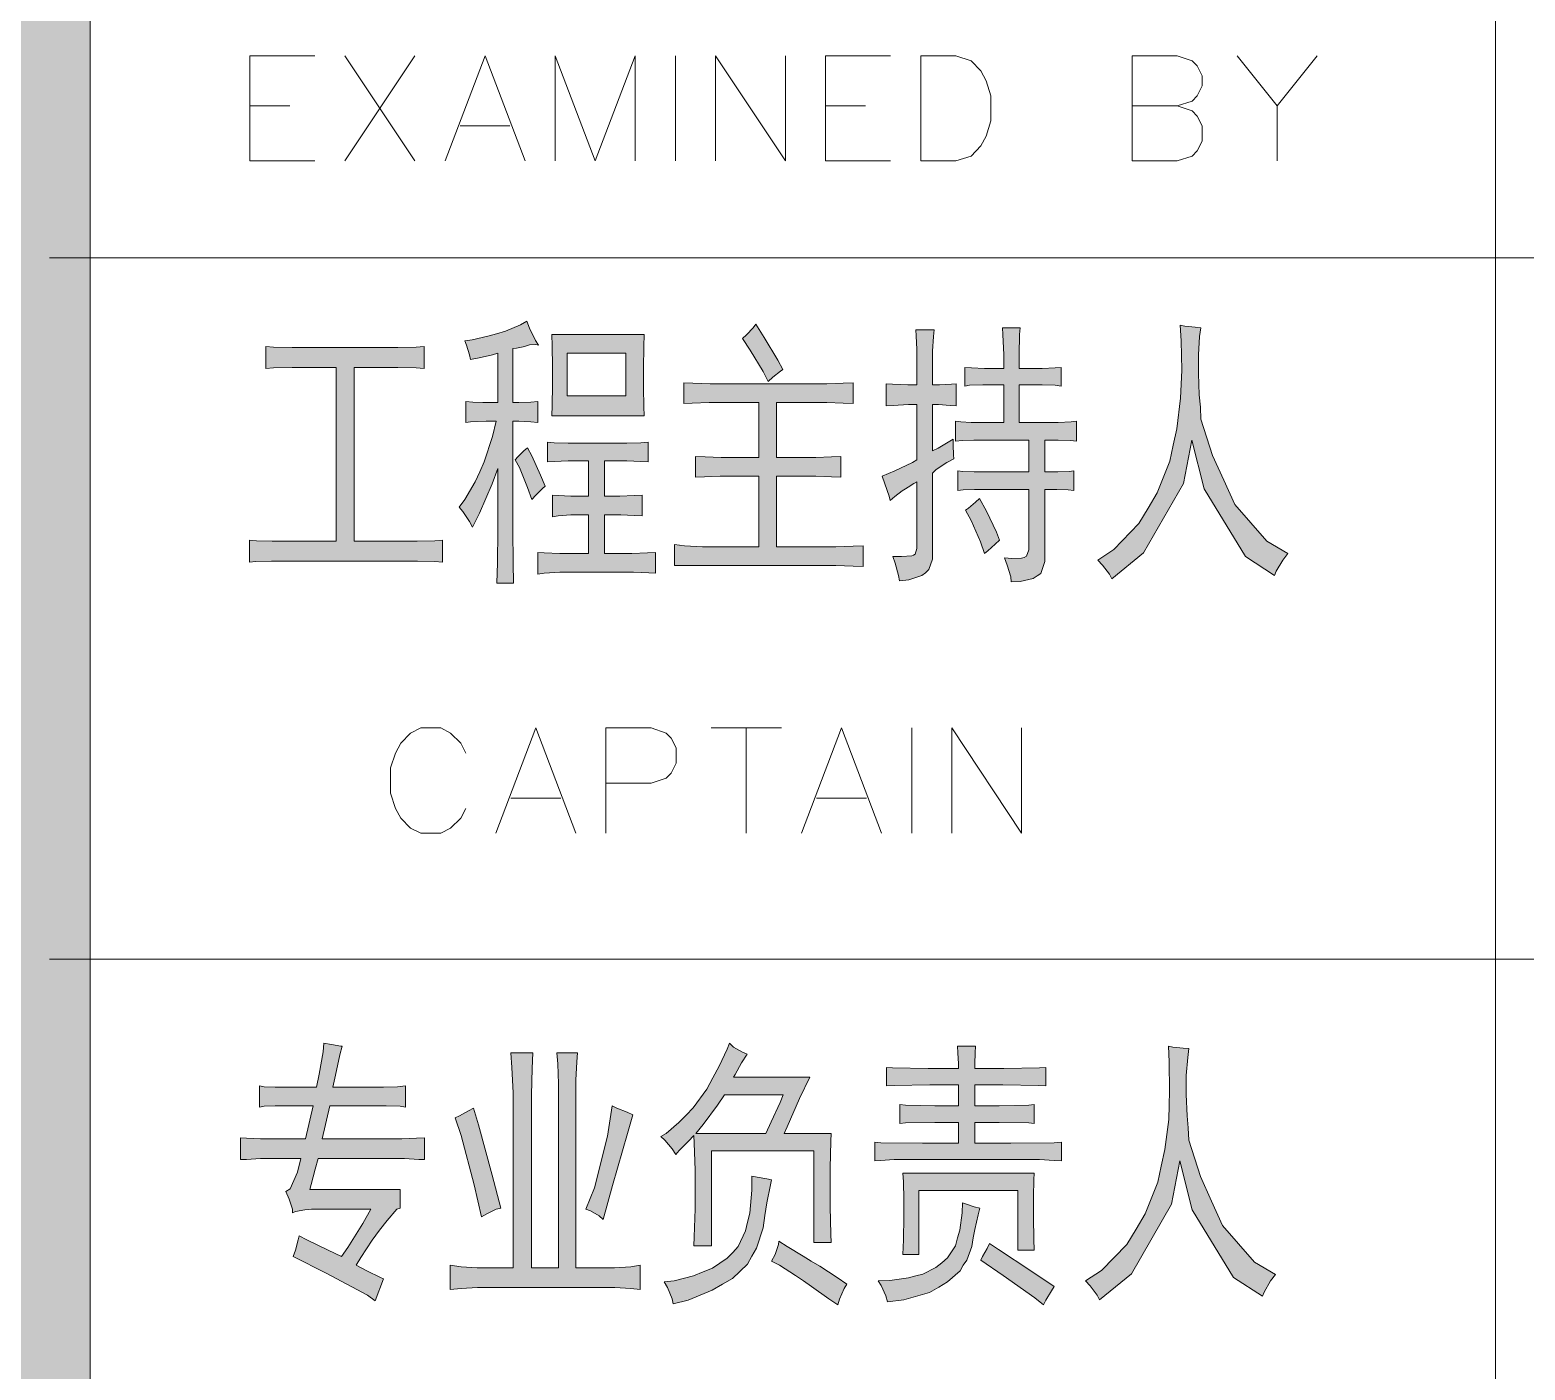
# Model space of a CAD drawing. Header units: millimetres. Extents: x 261 to 114907, y 32 to 1998430.
# Drawn here: x 107676 to 109511, y 1944194 to 1945839 of the extents above; entities that cross this region are included whole.
import ezdxf

# ---------------------------------------------------------------- set-up
doc = ezdxf.new("R2010")
doc.units = ezdxf.units.MM

msp = doc.modelspace()

# ---------------------------------------------------------------- hatches: boundary and pattern name
h = msp.add_hatch(color=0)
h.dxf.hatch_style = 2
h.paths.add_polyline_path([(107750.2, 1928333.3), (107650.3, 1928333.3), (107650.3, 1997229.2), (107750.2, 1997229.2)])
h = msp.add_hatch(color=0)
h.dxf.hatch_style = 2
h.paths.add_polyline_path([(108210, 1945457.5), (108218.7, 1945458.8), (108238, 1945463.1), (108248.8, 1945466.1), (108259.6, 1945469.2), (108278.1, 1945476.9), (108285.9, 1945481.7), (108289.3, 1945473), (108296.6, 1945458), (108300.1, 1945451.9), (108296.6, 1945452.8), (108289.3, 1945452.3), (108285.4, 1945451.1), (108281.6, 1945450.2), (108273.4, 1945448.5), (108268.6, 1945448), (108268.6, 1945381.7), (108276, 1945381.7), (108291, 1945382.1), (108299.2, 1945383), (108299.2, 1945357.1), (108291, 1945358), (108276, 1945358.8), (108268.6, 1945358.8), (108268.6, 1945239.9), (108268.6, 1945224.8), (108269.1, 1945184.8), (108269.5, 1945159.8), (108249.2, 1945159.8), (108250.1, 1945184.8), (108250.5, 1945224), (108250.5, 1945238.2), (108250.5, 1945300.7), (108243.2, 1945281.7), (108227.7, 1945245.9), (108219.1, 1945228.7), (108215.6, 1945235.6), (108207.4, 1945247.7), (108202.7, 1945253.3), (108210, 1945262.7), (108222.5, 1945284.3), (108228.1, 1945296.4), (108233.7, 1945308.9), (108243.6, 1945339.9), (108248.4, 1945358.8), (108235.9, 1945358.8), (108216.9, 1945358), (108210.9, 1945357.1), (108210.9, 1945383), (108219.5, 1945382.1), (108232, 1945381.7), (108236.3, 1945381.7), (108250.5, 1945381.7), (108250.5, 1945442.4), (108243.6, 1945440.3), (108227.3, 1945436.4), (108216.9, 1945434.3), (108215.6, 1945440.3), (108211.8, 1945451.9)])
h = msp.add_hatch(color=0)
h.paths.add_polyline_path([(108429.8, 1945465.3), (108429.4, 1945450.6), (108428.9, 1945423.5), (108428.9, 1945411.4), (108428.9, 1945399.8), (108429.4, 1945376.9), (108429.8, 1945365.3), (108316.5, 1945365.3), (108316.9, 1945378.2), (108317.3, 1945402.8), (108317.3, 1945414), (108317.3, 1945425.6), (108316.9, 1945451.1), (108316.5, 1945465.3)])
h.paths.add_polyline_path([(108407.4, 1945389.9), (108407.4, 1945442.4), (108335.4, 1945442.4), (108335.4, 1945389.9)])
h = msp.add_hatch(color=0)
h.dxf.hatch_style = 2
h.paths.add_polyline_path([(108581.9, 1945407.5), (108575.9, 1945419.6), (108559.9, 1945445.9), (108550.5, 1945460.1), (108555.6, 1945464.8), (108563.8, 1945473.5), (108566.8, 1945477.8), (108577.2, 1945461.4), (108594, 1945433.8), (108600, 1945422.2), (108597, 1945420), (108587.9, 1945412.7)])
h = msp.add_hatch(color=0)
h.dxf.hatch_style = 2
h.paths.add_polyline_path([(108764.6, 1945437.3), (108764.6, 1945446.7), (108763.8, 1945463.6), (108763.3, 1945470.9), (108785.7, 1945470.9), (108784.9, 1945462.7), (108783.6, 1945444.6), (108783.6, 1945434.3), (108783.6, 1945403.2), (108792.2, 1945403.2), (108806.9, 1945404.1), (108812.9, 1945404.5), (108812.9, 1945377.8), (108805.6, 1945378.2), (108790.9, 1945379.1), (108783.6, 1945379.1), (108783.6, 1945322.2), (108790.5, 1945325.7), (108803, 1945333), (108809, 1945336.9), (108809, 1945329.5), (108809.4, 1945317.5), (108809.9, 1945312.7), (108801.3, 1945308), (108788.3, 1945299.4), (108783.6, 1945295.1), (108783.6, 1945199), (108783.6, 1945189.5), (108779.3, 1945176.6), (108775, 1945172.7), (108770.7, 1945169.2), (108754.7, 1945164.1), (108743.1, 1945162.8), (108742.2, 1945169.2), (108737.9, 1945184.3), (108734.9, 1945192.5), (108745.7, 1945192.5), (108758.2, 1945193.4), (108760.3, 1945194.2), (108762.5, 1945195.5), (108764.6, 1945202.4), (108764.6, 1945208.5), (108764.6, 1945284.3), (108760.7, 1945282.1), (108753.9, 1945277.8), (108750.4, 1945275.7), (108746.5, 1945273.1), (108737.5, 1945266.2), (108731.9, 1945261.5), (108730.6, 1945266.6), (108725.4, 1945281.7), (108722, 1945291.2), (108737.5, 1945297.7), (108759, 1945308), (108764.6, 1945311.4), (108764.6, 1945379.1), (108754.3, 1945379.1), (108735.3, 1945378.2), (108726.7, 1945377.8), (108726.7, 1945404.5), (108734.5, 1945404.1), (108753.4, 1945403.2), (108764.6, 1945403.2)])
h = msp.add_hatch(color=0)
h.dxf.hatch_style = 2
h.paths.add_polyline_path([(108871.1, 1945357.1), (108871.1, 1945403.2), (108855.5, 1945403.2), (108845.6, 1945403.2), (108829.3, 1945402.8), (108823.2, 1945401.9), (108823.2, 1945424.8), (108831.4, 1945424.3), (108847.4, 1945423.5), (108855.5, 1945423.5), (108871.1, 1945423.5), (108871.1, 1945440.3), (108870.2, 1945465.3), (108869.8, 1945473.5), (108891.3, 1945473.5), (108890.5, 1945465.3), (108890, 1945440.3), (108890, 1945423.5), (108910.3, 1945423.5), (108918.5, 1945423.5), (108934.4, 1945424.3), (108941.7, 1945424.8), (108941.7, 1945401.9), (108934.4, 1945402.8), (108918.5, 1945403.2), (108910.3, 1945403.2), (108890, 1945403.2), (108890, 1945357.1), (108927.5, 1945357.1), (108937.9, 1945357.1), (108953.8, 1945358), (108960.3, 1945358.8), (108960.3, 1945334.3), (108952.9, 1945335.1), (108937.9, 1945335.6), (108929.7, 1945335.6), (108921.5, 1945335.6), (108921.5, 1945296.4), (108928.8, 1945296.4), (108937.4, 1945296.4), (108951.6, 1945297.2), (108957.2, 1945297.7), (108957.2, 1945273.5), (108950.4, 1945274.4), (108936.1, 1945274.8), (108928.8, 1945274.8), (108921.5, 1945274.8), (108921.5, 1945197.7), (108921.5, 1945186.5), (108916.7, 1945171.8), (108912, 1945168.8), (108907.3, 1945165.8), (108891.3, 1945161.9), (108880.1, 1945161.5), (108879.7, 1945167.5), (108875.4, 1945182.2), (108871.9, 1945191.2), (108881, 1945190.4), (108893, 1945190.8), (108896.1, 1945191.6), (108899.1, 1945192.9), (108902.1, 1945200.7), (108902.1, 1945207.2), (108902.1, 1945274.8), (108842.6, 1945274.8), (108835.3, 1945274.8), (108821.5, 1945274.4), (108815, 1945273.5), (108815, 1945297.7), (108821.1, 1945297.2), (108834.9, 1945296.4), (108842.6, 1945296.4), (108902.1, 1945296.4), (108902.1, 1945335.6), (108839.6, 1945335.6), (108834.4, 1945335.6), (108820.6, 1945335.1), (108812, 1945334.3), (108812, 1945358.8), (108818.5, 1945358), (108831, 1945357.1), (108836.6, 1945357.1)])
h = msp.add_hatch(color=0)
h.dxf.hatch_style = 2
h.paths.add_polyline_path([(108986.5, 1945188.2), (109006.4, 1945201.1), (109037, 1945233), (109048.2, 1945252), (109059.4, 1945270.9), (109074.9, 1945309.7), (109079.2, 1945329.5), (109083.5, 1945349.4), (109088.2, 1945386.9), (109088.7, 1945404.1), (109089.5, 1945421.3), (109088.7, 1945457.5), (109087.8, 1945476.5), (109093.4, 1945475.6), (109105.9, 1945474.3), (109113.2, 1945473.5), (109111.5, 1945462.7), (109110.2, 1945440.3), (109110.2, 1945429.1), (109110.2, 1945417.4), (109111.1, 1945391.2), (109112.4, 1945376.1), (109113.2, 1945361.4), (109127.5, 1945316.6), (109141.2, 1945286.4), (109154.6, 1945256.3), (109193.8, 1945211.5), (109219.7, 1945196.4), (109213.6, 1945188.2), (109205.5, 1945174.8), (109203.3, 1945169.2), (109168, 1945192.5), (109117.1, 1945275.7), (109102, 1945335.6), (109091.7, 1945282.1), (109042.6, 1945197.2), (109003.8, 1945165.4), (109000.8, 1945171), (108992.2, 1945182.2)])
h = msp.add_hatch(color=0)
h.dxf.hatch_style = 2
h.paths.add_polyline_path([(108115.7, 1945449.3), (108127.7, 1945449.3), (108150.1, 1945449.8), (108160, 1945450.6), (108160, 1945423.5), (108150.1, 1945424.3), (108127.7, 1945424.8), (108115.7, 1945424.8), (108073.9, 1945424.8), (108073.9, 1945211.5), (108139.8, 1945211.5), (108151.4, 1945211.5), (108173, 1945211.9), (108182.5, 1945212.8), (108182.5, 1945185.6), (108173, 1945186.5), (108151.9, 1945186.9), (108141.1, 1945186.9), (107983.8, 1945186.9), (107972.6, 1945186.9), (107953.2, 1945186.5), (107945.5, 1945185.6), (107945.5, 1945212.8), (107954.1, 1945211.9), (107973.5, 1945211.5), (107984.7, 1945211.5), (108051.9, 1945211.5), (108051.9, 1945424.8), (108011, 1945424.8), (107998, 1945424.8), (107975.2, 1945424.3), (107965.7, 1945423.5), (107965.7, 1945450.6), (107975.2, 1945449.8), (107998, 1945449.3), (108011, 1945449.3)])
h = msp.add_hatch(color=0)
h.dxf.hatch_style = 2
h.paths.add_polyline_path([(108645.7, 1945404.5), (108653.9, 1945404.5), (108674.1, 1945405.4), (108686.2, 1945405.8), (108686.2, 1945380.4), (108674.1, 1945380.8), (108653.9, 1945381.7), (108645.7, 1945381.7), (108592.3, 1945381.7), (108592.3, 1945314), (108632.8, 1945314), (108640.5, 1945314), (108659.9, 1945314.9), (108671.1, 1945315.3), (108671.1, 1945289.9), (108659.9, 1945290.3), (108640.5, 1945291.2), (108632.8, 1945291.2), (108592.3, 1945291.2), (108592.3, 1945204.6), (108656, 1945204.6), (108665.1, 1945204.6), (108686.2, 1945205.4), (108698.7, 1945205.9), (108698.7, 1945180.4), (108686.2, 1945180.9), (108665.1, 1945181.7), (108656, 1945181.7), (108467.3, 1945181.7), (108467.3, 1945207.2), (108479.4, 1945205.9), (108501.3, 1945204.6), (108510.8, 1945204.6), (108570.7, 1945204.6), (108570.7, 1945291.2), (108531.1, 1945291.2), (108523.3, 1945291.2), (108503.9, 1945290.3), (108492.7, 1945289.9), (108492.7, 1945315.3), (108504.8, 1945314.9), (108524.2, 1945314), (108531.1, 1945314), (108570.7, 1945314), (108570.7, 1945381.7), (108520.3, 1945381.7), (108509.5, 1945381.7), (108488.8, 1945380.8), (108478.5, 1945380.4), (108478.5, 1945405.8), (108489.7, 1945405.4), (108510.8, 1945404.5), (108521.2, 1945404.5)])
h = msp.add_hatch(color=0)
h.dxf.hatch_style = 2
h.paths.add_polyline_path([(108286.7, 1945326.1), (108291.9, 1945316.2), (108302.7, 1945292.5), (108308.3, 1945279.1), (108305.3, 1945276.1), (108297.1, 1945267.9), (108291.9, 1945262.7), (108286.7, 1945277.4), (108276.8, 1945302), (108271.7, 1945311.4), (108274.7, 1945314.9), (108282.4, 1945322.2)])
h = msp.add_hatch(color=0)
h.dxf.hatch_style = 2
h.paths.add_polyline_path([(108400.5, 1945331.7), (108408.7, 1945331.7), (108425.9, 1945332.1), (108435, 1945333), (108435, 1945308.9), (108425.9, 1945309.3), (108408.7, 1945310.1), (108400.5, 1945310.1), (108381.1, 1945310.1), (108381.1, 1945266.6), (108392.3, 1945266.6), (108400.1, 1945266.6), (108417.7, 1945267.5), (108427.6, 1945267.9), (108427.6, 1945242.5), (108417.7, 1945242.9), (108401.4, 1945243.8), (108395.3, 1945243.8), (108381.1, 1945243.8), (108381.1, 1945196.4), (108405.7, 1945196.4), (108414.7, 1945196.4), (108434.1, 1945197.2), (108444, 1945197.7), (108444, 1945172.3), (108435.8, 1945172.7), (108416.9, 1945173.5), (108405.7, 1945173.5), (108337.6, 1945173.5), (108326.4, 1945173.5), (108307, 1945172.3), (108299.2, 1945171), (108299.2, 1945197.7), (108307, 1945197.2), (108326.4, 1945196.4), (108337.6, 1945196.4), (108361.7, 1945196.4), (108361.7, 1945243.8), (108347.9, 1945243.8), (108339.7, 1945243.8), (108324.2, 1945242.5), (108317.3, 1945241.2), (108317.3, 1945267.9), (108324.2, 1945267.5), (108339.7, 1945266.6), (108347.9, 1945266.6), (108361.7, 1945266.6), (108361.7, 1945310.1), (108345.8, 1945310.1), (108336.7, 1945310.1), (108319.5, 1945309.3), (108311.3, 1945308.9), (108311.3, 1945333), (108319.5, 1945332.1), (108336.7, 1945331.7), (108345.8, 1945331.7)])
h = msp.add_hatch(color=0)
h.dxf.hatch_style = 2
h.paths.add_polyline_path([(108841.3, 1945264), (108849.9, 1945248.5), (108862.4, 1945222.7), (108865.9, 1945212.8), (108860.7, 1945208), (108851.7, 1945199.8), (108847.4, 1945196.4), (108842.6, 1945210.6), (108831, 1945236.9), (108824.1, 1945249.4), (108828, 1945252), (108836.6, 1945259.3)])
h = msp.add_hatch(color=0)
h.dxf.hatch_style = 2
h.paths.add_polyline_path([(108099.7, 1944279), (108090.2, 1944285.9), (108039.8, 1944313), (107999.3, 1944333.3), (108001.9, 1944341), (108005.3, 1944353.9), (108006.6, 1944358.7), (108016.1, 1944353.9), (108042, 1944341), (108058.4, 1944333.3), (108066.1, 1944344.5), (108084.6, 1944373.8), (108094.5, 1944391.4), (108021.7, 1944391.4), (108013.5, 1944390.6), (108001.9, 1944388.4), (107998.5, 1944387.1), (107998.5, 1944391.4), (107994.1, 1944403.9), (107990.3, 1944413), (107995.4, 1944416.4), (108004.5, 1944436.7), (108008.4, 1944453.5), (107968.7, 1944453.5), (107959.2, 1944453.5), (107942, 1944452.6), (107934.7, 1944452.2), (107934.7, 1944478.9), (107942, 1944478.5), (107959.2, 1944477.6), (107968.7, 1944477.6), (108014.4, 1944477.6), (108023.9, 1944518.1), (107985.1, 1944518.1), (107976.9, 1944518.1), (107963.6, 1944517.7), (107957.9, 1944516.8), (107957.9, 1944542.7), (107963.6, 1944541.8), (107976.9, 1944541.4), (107985.1, 1944541.4), (108027.8, 1944541.4), (108031.2, 1944557.3), (108035.9, 1944584.5), (108036.8, 1944595.3), (108046.3, 1944593.5), (108057.5, 1944591.4), (108059.2, 1944591.4), (108056.6, 1944581), (108051, 1944556), (108048, 1944541.4), (108102.7, 1944541.4), (108110.1, 1944541.4), (108127.3, 1944541.8), (108137.2, 1944542.7), (108137.2, 1944516.8), (108130.3, 1944517.7), (108113.1, 1944518.1), (108102.7, 1944518.1), (108044.1, 1944518.1), (108034.7, 1944477.6), (108125.1, 1944477.6), (108132.5, 1944477.6), (108150.6, 1944478.5), (108160.5, 1944478.9), (108160.5, 1944452.2), (108153.2, 1944452.6), (108135.9, 1944453.5), (108126, 1944453.5), (108029.9, 1944453.5), (108026, 1944440.6), (108021.3, 1944421.6), (108019.6, 1944415.6), (108130.3, 1944415.6), (108130.3, 1944392.7), (108126.4, 1944391.4), (108114.4, 1944377.6), (108105.3, 1944365.6), (108096.3, 1944353.5), (108082.1, 1944332), (108076.5, 1944322.5), (108089.4, 1944315.6), (108106.2, 1944307.4), (108110.1, 1944306.1)])
h = msp.add_hatch(color=0)
h.dxf.hatch_style = 2
h.paths.add_polyline_path([(108293.2, 1944583.2), (108292.3, 1944564.2), (108291.5, 1944531.9), (108291.5, 1944518.1), (108291.5, 1944319.5), (108324.7, 1944319.5), (108324.7, 1944534.5), (108324.7, 1944545.3), (108323.8, 1944569.8), (108322.9, 1944583.2), (108347.9, 1944583.2), (108347.1, 1944572.4), (108346.2, 1944549.6), (108346.2, 1944537.1), (108346.2, 1944319.5), (108385.4, 1944319.5), (108393.6, 1944319.5), (108413.4, 1944320.8), (108425.1, 1944322.5), (108425.1, 1944292.8), (108413.4, 1944294), (108394, 1944295.3), (108386.7, 1944295.3), (108232.4, 1944295.3), (108225.5, 1944295.3), (108205.3, 1944294), (108191.9, 1944292.8), (108191.9, 1944322.5), (108205.3, 1944320.8), (108225.1, 1944319.5), (108231.6, 1944319.5), (108269.1, 1944319.5), (108269.1, 1944519.8), (108269.1, 1944534.1), (108267.3, 1944565.5), (108266.1, 1944583.2)])
h = msp.add_hatch(color=0)
h.paths.add_polyline_path([(108556.1, 1944581.9), (108549.2, 1944571.1), (108541.4, 1944556.9), (108539.7, 1944553.5), (108633.2, 1944553.5), (108620.7, 1944527.2), (108605.2, 1944492.7), (108601.7, 1944484.5), (108659.5, 1944484.5), (108659.1, 1944475), (108658.2, 1944441.8), (108658.2, 1944418.1), (108658.2, 1944394.4), (108659.1, 1944360.8), (108659.5, 1944350.5), (108637.9, 1944350.5), (108637.9, 1944463), (108512.5, 1944463), (108512.5, 1944346.6), (108491, 1944346.6), (108491.4, 1944357.4), (108492.3, 1944391.9), (108492.3, 1944415.6), (108492.3, 1944439.3), (108491.4, 1944472.4), (108491, 1944481.9), (108484.1, 1944475), (108472.9, 1944463.4), (108468.6, 1944458.7), (108464.3, 1944465.5), (108455.2, 1944476.3), (108450.5, 1944480.6), (108457, 1944484.5), (108472.5, 1944497.9), (108481.5, 1944506.9), (108490.1, 1944516), (108506.9, 1944538.8), (108514.3, 1944552.6), (108522, 1944566.8), (108531.9, 1944587.9), (108534.5, 1944595.3), (108539.7, 1944590.5), (108550.5, 1944584.1)])
h.paths.add_polyline_path([(108528.5, 1944531.9), (108519.9, 1944519), (108502.2, 1944495.3), (108493.1, 1944484.5), (108579.3, 1944484.5), (108585.8, 1944498.7), (108596.6, 1944522.4), (108600.4, 1944531.9)])
h = msp.add_hatch(color=0)
h.dxf.hatch_style = 2
h.paths.add_polyline_path([(108836.6, 1944591.4), (108836.2, 1944583.2), (108835.7, 1944569.8), (108835.7, 1944564.2), (108871.1, 1944564.2), (108915, 1944565.1), (108922.8, 1944565.5), (108922.8, 1944542.7), (108913.7, 1944543.1), (108870.2, 1944544), (108835.7, 1944544), (108835.7, 1944518.1), (108865.5, 1944518.1), (108902.1, 1944519), (108908.6, 1944519.8), (108908.6, 1944496.6), (108902.1, 1944497.4), (108865.5, 1944497.9), (108835.7, 1944497.9), (108835.7, 1944472.4), (108879.7, 1944472.4), (108933.1, 1944472.9), (108942.2, 1944473.7), (108942.2, 1944450.9), (108933.1, 1944451.3), (108915, 1944452.2), (108905.5, 1944452.2), (108746.5, 1944452.2), (108736.6, 1944452.2), (108719.8, 1944451.3), (108712.9, 1944450.9), (108712.9, 1944473.7), (108720.2, 1944472.9), (108771.5, 1944472.4), (108815.5, 1944472.4), (108815.5, 1944497.9), (108786.6, 1944497.9), (108750.4, 1944497.4), (108743.5, 1944496.6), (108743.5, 1944519.8), (108750.4, 1944519), (108786.6, 1944518.1), (108815.5, 1944518.1), (108815.5, 1944544), (108780.6, 1944544), (108736.6, 1944543.1), (108727.1, 1944542.7), (108727.1, 1944565.5), (108734.5, 1944565.1), (108778.4, 1944564.2), (108815.5, 1944564.2), (108815.5, 1944569.8), (108815, 1944583.2), (108814.6, 1944591.4)])
h = msp.add_hatch(color=0)
h.dxf.hatch_style = 2
h.paths.add_polyline_path([(108971.5, 1944303.5), (108991.3, 1944316), (109022.3, 1944347.9), (109033.5, 1944366.9), (109044.7, 1944385.8), (109060.2, 1944424.6), (109064.5, 1944444.4), (109068.9, 1944464.7), (109073.6, 1944501.7), (109074, 1944519), (109074.5, 1944536.2), (109074, 1944572.4), (109073.2, 1944591.4), (109078.8, 1944590.5), (109091.3, 1944589.2), (109098.2, 1944588.8), (109096.9, 1944577.6), (109095.1, 1944555.6), (109095.1, 1944544), (109095.1, 1944532.3), (109096.4, 1944506.1), (109097.3, 1944491.4), (109098.2, 1944476.3), (109112.8, 1944431.5), (109126.2, 1944401.3), (109139.5, 1944371.2), (109178.7, 1944326.4), (109204.6, 1944311.3), (109198.6, 1944303.5), (109190.8, 1944289.7), (109188.6, 1944284.6), (109152.9, 1944307.4), (109102.5, 1944390.6), (109087.4, 1944450.9), (109077, 1944397.5), (109027.9, 1944312.1), (108988.7, 1944280.3), (108985.7, 1944285.9), (108977.1, 1944297.5)])
h = msp.add_hatch(color=0)
h.dxf.hatch_style = 2
h.paths.add_polyline_path([(108220.4, 1944515.5), (108226.4, 1944494.9), (108243.2, 1944433.2), (108254, 1944392.7), (108248.4, 1944391.4), (108236.8, 1944385.8), (108230.3, 1944382), (108221.2, 1944421.2), (108205.3, 1944481.9), (108198, 1944503.5), (108203.1, 1944506.1), (108214.3, 1944512.1)])
h = msp.add_hatch(color=0)
h.dxf.hatch_style = 2
h.paths.add_polyline_path([(108416, 1944507.3), (108409.5, 1944484.5), (108391, 1944420.3), (108379.4, 1944378.9), (108374.6, 1944383.2), (108363.9, 1944389.3), (108358.3, 1944391.4), (108369, 1944417.7), (108385, 1944481.1), (108390.6, 1944518.1), (108396.2, 1944515.5), (108409.1, 1944510.4)])
h = msp.add_hatch(color=0)
h.dxf.hatch_style = 2
h.paths.add_polyline_path([(108908.6, 1944435.8), (108908.1, 1944427.6), (108907.7, 1944406.9), (108907.7, 1944394), (108907.7, 1944381.1), (108908.1, 1944354.8), (108908.6, 1944341), (108888.3, 1944341), (108888.3, 1944414.3), (108766.8, 1944414.3), (108766.8, 1944335.8), (108747.4, 1944335.8), (108748.3, 1944353.9), (108748.7, 1944382.4), (108748.7, 1944392.7), (108748.7, 1944403.5), (108748.3, 1944425), (108747.4, 1944435.8)])
h = msp.add_hatch(color=0)
h.dxf.hatch_style = 2
h.paths.add_polyline_path([(108586.2, 1944427.6), (108584.9, 1944421.2), (108580.6, 1944399.2), (108578, 1944383.7), (108575.9, 1944368.6), (108567.7, 1944343.6), (108562.1, 1944333.7), (108556.5, 1944323.8), (108538.4, 1944306.5), (108525.9, 1944299.2), (108513.4, 1944291.9), (108483.7, 1944279.8), (108465.6, 1944275.1), (108464.3, 1944281.5), (108458.7, 1944295.3), (108454.4, 1944302.2), (108466.9, 1944303.5), (108490.6, 1944309.6), (108502.2, 1944314.3), (108513.8, 1944319), (108531.9, 1944331.1), (108538.8, 1944338.4), (108545.3, 1944345.8), (108554.3, 1944364.7), (108556.9, 1944375.5), (108559.5, 1944386.7), (108562.1, 1944414.7), (108562.1, 1944431.9), (108568.6, 1944430.6), (108580.6, 1944428.5)])
h = msp.add_hatch(color=0)
h.dxf.hatch_style = 2
h.paths.add_polyline_path([(108717.2, 1944303.5), (108731.4, 1944304), (108754.3, 1944307), (108763.3, 1944309.6), (108772, 1944311.7), (108787.9, 1944319.9), (108795.2, 1944325.5), (108802.1, 1944331.5), (108812, 1944346.6), (108814.6, 1944356.1), (108817.2, 1944365.6), (108820.2, 1944387.1), (108820.6, 1944399.2), (108824.1, 1944397.9), (108834.9, 1944394.4), (108841.8, 1944392.7), (108839.6, 1944384.5), (108835.7, 1944366.4), (108833.6, 1944356.1), (108831.8, 1944345.8), (108825.8, 1944328.9), (108821.5, 1944322.5), (108817.6, 1944315.6), (108802.1, 1944302.2), (108791.3, 1944295.8), (108780.1, 1944289.3), (108748.7, 1944280.3), (108728.4, 1944277.7), (108726.3, 1944285), (108720.7, 1944297.9)])
h = msp.add_hatch(color=0)
h.dxf.hatch_style = 2
h.paths.add_polyline_path([(108595.3, 1944352.2), (108605.2, 1944345.8), (108625, 1944333.7), (108634.9, 1944327.7), (108645.3, 1944321.6), (108666.8, 1944307.4), (108678.4, 1944299.2), (108675.4, 1944294), (108669.8, 1944281.1), (108667.7, 1944273.8), (108656.5, 1944281.5), (108635.4, 1944296.6), (108625.4, 1944303.5), (108615.5, 1944310), (108596.1, 1944322.5), (108586.2, 1944327.7), (108590.5, 1944335.8), (108594.8, 1944347.9)])
h = msp.add_hatch(color=0)
h.dxf.hatch_style = 2
h.paths.add_polyline_path([(108853.8, 1944349.2), (108864.6, 1944341.9), (108904.2, 1944315.6), (108933.1, 1944296.6), (108929.7, 1944291), (108922.8, 1944279.8), (108919.8, 1944273.8), (108909.4, 1944282.4), (108870.6, 1944310), (108843.1, 1944328.9), (108845.2, 1944333.3), (108850.8, 1944343.2)])

# ---------------------------------------------------------------- linework, layer by layer
at = {"color": 0, "lineweight": 0}
for points in [[(107750.2, 1928333.3), (107650.3, 1928333.3), (107650.3, 1997229.2), (107750.2, 1997229.2)], [(108769.4, 1945678.2), (108769.4, 1945807.4), (108812.5, 1945807.4), (108831, 1945801), (108843.1, 1945788.9), (108849.5, 1945776.4), (108855.5, 1945758.3), (108855.5, 1945727.3), (108849.5, 1945708.7), (108843.1, 1945696.7), (108831, 1945684.2), (108812.5, 1945678.2)], [(108210, 1945457.5), (108218.7, 1945458.8), (108238, 1945463.1), (108248.8, 1945466.1), (108259.6, 1945469.2), (108278.1, 1945476.9), (108285.9, 1945481.7), (108289.3, 1945473), (108296.6, 1945458), (108300.1, 1945451.9), (108296.6, 1945452.8), (108289.3, 1945452.3), (108285.4, 1945451.1), (108281.6, 1945450.2), (108273.4, 1945448.5), (108268.6, 1945448), (108268.6, 1945381.7), (108276, 1945381.7), (108291, 1945382.1), (108299.2, 1945383), (108299.2, 1945357.1), (108291, 1945358), (108276, 1945358.8), (108268.6, 1945358.8), (108268.6, 1945239.9), (108268.6, 1945224.8), (108269.1, 1945184.8), (108269.5, 1945159.8), (108249.2, 1945159.8), (108250.1, 1945184.8), (108250.5, 1945224), (108250.5, 1945238.2), (108250.5, 1945300.7), (108243.2, 1945281.7), (108227.7, 1945245.9), (108219.1, 1945228.7), (108215.6, 1945235.6), (108207.4, 1945247.7), (108202.7, 1945253.3), (108210, 1945262.7), (108222.5, 1945284.3), (108228.1, 1945296.4), (108233.7, 1945308.9), (108243.6, 1945339.9), (108248.4, 1945358.8), (108235.9, 1945358.8), (108216.9, 1945358), (108210.9, 1945357.1), (108210.9, 1945383), (108219.5, 1945382.1), (108232, 1945381.7), (108236.3, 1945381.7), (108250.5, 1945381.7), (108250.5, 1945442.4), (108243.6, 1945440.3), (108227.3, 1945436.4), (108216.9, 1945434.3), (108215.6, 1945440.3), (108211.8, 1945451.9)], [(108429.8, 1945465.3), (108429.4, 1945450.6), (108428.9, 1945423.5), (108428.9, 1945411.4), (108428.9, 1945399.8), (108429.4, 1945376.9), (108429.8, 1945365.3), (108316.5, 1945365.3), (108316.9, 1945378.2), (108317.3, 1945402.8), (108317.3, 1945414), (108317.3, 1945425.6), (108316.9, 1945451.1), (108316.5, 1945465.3)], [(108581.9, 1945407.5), (108575.9, 1945419.6), (108559.9, 1945445.9), (108550.5, 1945460.1), (108555.6, 1945464.8), (108563.8, 1945473.5), (108566.8, 1945477.8), (108577.2, 1945461.4), (108594, 1945433.8), (108600, 1945422.2), (108597, 1945420), (108587.9, 1945412.7)], [(108764.6, 1945437.3), (108764.6, 1945446.7), (108763.8, 1945463.6), (108763.3, 1945470.9), (108785.7, 1945470.9), (108784.9, 1945462.7), (108783.6, 1945444.6), (108783.6, 1945434.3), (108783.6, 1945403.2), (108792.2, 1945403.2), (108806.9, 1945404.1), (108812.9, 1945404.5), (108812.9, 1945377.8), (108805.6, 1945378.2), (108790.9, 1945379.1), (108783.6, 1945379.1), (108783.6, 1945322.2), (108790.5, 1945325.7), (108803, 1945333), (108809, 1945336.9), (108809, 1945329.5), (108809.4, 1945317.5), (108809.9, 1945312.7), (108801.3, 1945308), (108788.3, 1945299.4), (108783.6, 1945295.1), (108783.6, 1945199), (108783.6, 1945189.5), (108779.3, 1945176.6), (108775, 1945172.7), (108770.7, 1945169.2), (108754.7, 1945164.1), (108743.1, 1945162.8), (108742.2, 1945169.2), (108737.9, 1945184.3), (108734.9, 1945192.5), (108745.7, 1945192.5), (108758.2, 1945193.4), (108760.3, 1945194.2), (108762.5, 1945195.5), (108764.6, 1945202.4), (108764.6, 1945208.5), (108764.6, 1945284.3), (108760.7, 1945282.1), (108753.9, 1945277.8), (108750.4, 1945275.7), (108746.5, 1945273.1), (108737.5, 1945266.2), (108731.9, 1945261.5), (108730.6, 1945266.6), (108725.4, 1945281.7), (108722, 1945291.2), (108737.5, 1945297.7), (108759, 1945308), (108764.6, 1945311.4), (108764.6, 1945379.1), (108754.3, 1945379.1), (108735.3, 1945378.2), (108726.7, 1945377.8), (108726.7, 1945404.5), (108734.5, 1945404.1), (108753.4, 1945403.2), (108764.6, 1945403.2)], [(108871.1, 1945357.1), (108871.1, 1945403.2), (108855.5, 1945403.2), (108845.6, 1945403.2), (108829.3, 1945402.8), (108823.2, 1945401.9), (108823.2, 1945424.8), (108831.4, 1945424.3), (108847.4, 1945423.5), (108855.5, 1945423.5), (108871.1, 1945423.5), (108871.1, 1945440.3), (108870.2, 1945465.3), (108869.8, 1945473.5), (108891.3, 1945473.5), (108890.5, 1945465.3), (108890, 1945440.3), (108890, 1945423.5), (108910.3, 1945423.5), (108918.5, 1945423.5), (108934.4, 1945424.3), (108941.7, 1945424.8), (108941.7, 1945401.9), (108934.4, 1945402.8), (108918.5, 1945403.2), (108910.3, 1945403.2), (108890, 1945403.2), (108890, 1945357.1), (108927.5, 1945357.1), (108937.9, 1945357.1), (108953.8, 1945358), (108960.3, 1945358.8), (108960.3, 1945334.3), (108952.9, 1945335.1), (108937.9, 1945335.6), (108929.7, 1945335.6), (108921.5, 1945335.6), (108921.5, 1945296.4), (108928.8, 1945296.4), (108937.4, 1945296.4), (108951.6, 1945297.2), (108957.2, 1945297.7), (108957.2, 1945273.5), (108950.4, 1945274.4), (108936.1, 1945274.8), (108928.8, 1945274.8), (108921.5, 1945274.8), (108921.5, 1945197.7), (108921.5, 1945186.5), (108916.7, 1945171.8), (108912, 1945168.8), (108907.3, 1945165.8), (108891.3, 1945161.9), (108880.1, 1945161.5), (108879.7, 1945167.5), (108875.4, 1945182.2), (108871.9, 1945191.2), (108881, 1945190.4), (108893, 1945190.8), (108896.1, 1945191.6), (108899.1, 1945192.9), (108902.1, 1945200.7), (108902.1, 1945207.2), (108902.1, 1945274.8), (108842.6, 1945274.8), (108835.3, 1945274.8), (108821.5, 1945274.4), (108815, 1945273.5), (108815, 1945297.7), (108821.1, 1945297.2), (108834.9, 1945296.4), (108842.6, 1945296.4), (108902.1, 1945296.4), (108902.1, 1945335.6), (108839.6, 1945335.6), (108834.4, 1945335.6), (108820.6, 1945335.1), (108812, 1945334.3), (108812, 1945358.8), (108818.5, 1945358), (108831, 1945357.1), (108836.6, 1945357.1)], [(108986.5, 1945188.2), (109006.4, 1945201.1), (109037, 1945233), (109048.2, 1945252), (109059.4, 1945270.9), (109074.9, 1945309.7), (109079.2, 1945329.5), (109083.5, 1945349.4), (109088.2, 1945386.9), (109088.7, 1945404.1), (109089.5, 1945421.3), (109088.7, 1945457.5), (109087.8, 1945476.5), (109093.4, 1945475.6), (109105.9, 1945474.3), (109113.2, 1945473.5), (109111.5, 1945462.7), (109110.2, 1945440.3), (109110.2, 1945429.1), (109110.2, 1945417.4), (109111.1, 1945391.2), (109112.4, 1945376.1), (109113.2, 1945361.4), (109127.5, 1945316.6), (109141.2, 1945286.4), (109154.6, 1945256.3), (109193.8, 1945211.5), (109219.7, 1945196.4), (109213.6, 1945188.2), (109205.5, 1945174.8), (109203.3, 1945169.2), (109168, 1945192.5), (109117.1, 1945275.7), (109102, 1945335.6), (109091.7, 1945282.1), (109042.6, 1945197.2), (109003.8, 1945165.4), (109000.8, 1945171), (108992.2, 1945182.2)], [(108115.7, 1945449.3), (108127.7, 1945449.3), (108150.1, 1945449.8), (108160, 1945450.6), (108160, 1945423.5), (108150.1, 1945424.3), (108127.7, 1945424.8), (108115.7, 1945424.8), (108073.9, 1945424.8), (108073.9, 1945211.5), (108139.8, 1945211.5), (108151.4, 1945211.5), (108173, 1945211.9), (108182.5, 1945212.8), (108182.5, 1945185.6), (108173, 1945186.5), (108151.9, 1945186.9), (108141.1, 1945186.9), (107983.8, 1945186.9), (107972.6, 1945186.9), (107953.2, 1945186.5), (107945.5, 1945185.6), (107945.5, 1945212.8), (107954.1, 1945211.9), (107973.5, 1945211.5), (107984.7, 1945211.5), (108051.9, 1945211.5), (108051.9, 1945424.8), (108011, 1945424.8), (107998, 1945424.8), (107975.2, 1945424.3), (107965.7, 1945423.5), (107965.7, 1945450.6), (107975.2, 1945449.8), (107998, 1945449.3), (108011, 1945449.3)], [(108407.4, 1945389.9), (108407.4, 1945442.4), (108335.4, 1945442.4), (108335.4, 1945389.9)], [(108645.7, 1945404.5), (108653.9, 1945404.5), (108674.1, 1945405.4), (108686.2, 1945405.8), (108686.2, 1945380.4), (108674.1, 1945380.8), (108653.9, 1945381.7), (108645.7, 1945381.7), (108592.3, 1945381.7), (108592.3, 1945314), (108632.8, 1945314), (108640.5, 1945314), (108659.9, 1945314.9), (108671.1, 1945315.3), (108671.1, 1945289.9), (108659.9, 1945290.3), (108640.5, 1945291.2), (108632.8, 1945291.2), (108592.3, 1945291.2), (108592.3, 1945204.6), (108656, 1945204.6), (108665.1, 1945204.6), (108686.2, 1945205.4), (108698.7, 1945205.9), (108698.7, 1945180.4), (108686.2, 1945180.9), (108665.1, 1945181.7), (108656, 1945181.7), (108467.3, 1945181.7), (108467.3, 1945207.2), (108479.4, 1945205.9), (108501.3, 1945204.6), (108510.8, 1945204.6), (108570.7, 1945204.6), (108570.7, 1945291.2), (108531.1, 1945291.2), (108523.3, 1945291.2), (108503.9, 1945290.3), (108492.7, 1945289.9), (108492.7, 1945315.3), (108504.8, 1945314.9), (108524.2, 1945314), (108531.1, 1945314), (108570.7, 1945314), (108570.7, 1945381.7), (108520.3, 1945381.7), (108509.5, 1945381.7), (108488.8, 1945380.8), (108478.5, 1945380.4), (108478.5, 1945405.8), (108489.7, 1945405.4), (108510.8, 1945404.5), (108521.2, 1945404.5)], [(108286.7, 1945326.1), (108291.9, 1945316.2), (108302.7, 1945292.5), (108308.3, 1945279.1), (108305.3, 1945276.1), (108297.1, 1945267.9), (108291.9, 1945262.7), (108286.7, 1945277.4), (108276.8, 1945302), (108271.7, 1945311.4), (108274.7, 1945314.9), (108282.4, 1945322.2)], [(108400.5, 1945331.7), (108408.7, 1945331.7), (108425.9, 1945332.1), (108435, 1945333), (108435, 1945308.9), (108425.9, 1945309.3), (108408.7, 1945310.1), (108400.5, 1945310.1), (108381.1, 1945310.1), (108381.1, 1945266.6), (108392.3, 1945266.6), (108400.1, 1945266.6), (108417.7, 1945267.5), (108427.6, 1945267.9), (108427.6, 1945242.5), (108417.7, 1945242.9), (108401.4, 1945243.8), (108395.3, 1945243.8), (108381.1, 1945243.8), (108381.1, 1945196.4), (108405.7, 1945196.4), (108414.7, 1945196.4), (108434.1, 1945197.2), (108444, 1945197.7), (108444, 1945172.3), (108435.8, 1945172.7), (108416.9, 1945173.5), (108405.7, 1945173.5), (108337.6, 1945173.5), (108326.4, 1945173.5), (108307, 1945172.3), (108299.2, 1945171), (108299.2, 1945197.7), (108307, 1945197.2), (108326.4, 1945196.4), (108337.6, 1945196.4), (108361.7, 1945196.4), (108361.7, 1945243.8), (108347.9, 1945243.8), (108339.7, 1945243.8), (108324.2, 1945242.5), (108317.3, 1945241.2), (108317.3, 1945267.9), (108324.2, 1945267.5), (108339.7, 1945266.6), (108347.9, 1945266.6), (108361.7, 1945266.6), (108361.7, 1945310.1), (108345.8, 1945310.1), (108336.7, 1945310.1), (108319.5, 1945309.3), (108311.3, 1945308.9), (108311.3, 1945333), (108319.5, 1945332.1), (108336.7, 1945331.7), (108345.8, 1945331.7)], [(108841.3, 1945264), (108849.9, 1945248.5), (108862.4, 1945222.7), (108865.9, 1945212.8), (108860.7, 1945208), (108851.7, 1945199.8), (108847.4, 1945196.4), (108842.6, 1945210.6), (108831, 1945236.9), (108824.1, 1945249.4), (108828, 1945252), (108836.6, 1945259.3)], [(108099.7, 1944279), (108090.2, 1944285.9), (108039.8, 1944313), (107999.3, 1944333.3), (108001.9, 1944341), (108005.3, 1944353.9), (108006.6, 1944358.7), (108016.1, 1944353.9), (108042, 1944341), (108058.4, 1944333.3), (108066.1, 1944344.5), (108084.6, 1944373.8), (108094.5, 1944391.4), (108021.7, 1944391.4), (108013.5, 1944390.6), (108001.9, 1944388.4), (107998.5, 1944387.1), (107998.5, 1944391.4), (107994.1, 1944403.9), (107990.3, 1944413), (107995.4, 1944416.4), (108004.5, 1944436.7), (108008.4, 1944453.5), (107968.7, 1944453.5), (107959.2, 1944453.5), (107942, 1944452.6), (107934.7, 1944452.2), (107934.7, 1944478.9), (107942, 1944478.5), (107959.2, 1944477.6), (107968.7, 1944477.6), (108014.4, 1944477.6), (108023.9, 1944518.1), (107985.1, 1944518.1), (107976.9, 1944518.1), (107963.6, 1944517.7), (107957.9, 1944516.8), (107957.9, 1944542.7), (107963.6, 1944541.8), (107976.9, 1944541.4), (107985.1, 1944541.4), (108027.8, 1944541.4), (108031.2, 1944557.3), (108035.9, 1944584.5), (108036.8, 1944595.3), (108046.3, 1944593.5), (108057.5, 1944591.4), (108059.2, 1944591.4), (108056.6, 1944581), (108051, 1944556), (108048, 1944541.4), (108102.7, 1944541.4), (108110.1, 1944541.4), (108127.3, 1944541.8), (108137.2, 1944542.7), (108137.2, 1944516.8), (108130.3, 1944517.7), (108113.1, 1944518.1), (108102.7, 1944518.1), (108044.1, 1944518.1), (108034.7, 1944477.6), (108125.1, 1944477.6), (108132.5, 1944477.6), (108150.6, 1944478.5), (108160.5, 1944478.9), (108160.5, 1944452.2), (108153.2, 1944452.6), (108135.9, 1944453.5), (108126, 1944453.5), (108029.9, 1944453.5), (108026, 1944440.6), (108021.3, 1944421.6), (108019.6, 1944415.6), (108130.3, 1944415.6), (108130.3, 1944392.7), (108126.4, 1944391.4), (108114.4, 1944377.6), (108105.3, 1944365.6), (108096.3, 1944353.5), (108082.1, 1944332), (108076.5, 1944322.5), (108089.4, 1944315.6), (108106.2, 1944307.4), (108110.1, 1944306.1)], [(108293.2, 1944583.2), (108292.3, 1944564.2), (108291.5, 1944531.9), (108291.5, 1944518.1), (108291.5, 1944319.5), (108324.7, 1944319.5), (108324.7, 1944534.5), (108324.7, 1944545.3), (108323.8, 1944569.8), (108322.9, 1944583.2), (108347.9, 1944583.2), (108347.1, 1944572.4), (108346.2, 1944549.6), (108346.2, 1944537.1), (108346.2, 1944319.5), (108385.4, 1944319.5), (108393.6, 1944319.5), (108413.4, 1944320.8), (108425.1, 1944322.5), (108425.1, 1944292.8), (108413.4, 1944294), (108394, 1944295.3), (108386.7, 1944295.3), (108232.4, 1944295.3), (108225.5, 1944295.3), (108205.3, 1944294), (108191.9, 1944292.8), (108191.9, 1944322.5), (108205.3, 1944320.8), (108225.1, 1944319.5), (108231.6, 1944319.5), (108269.1, 1944319.5), (108269.1, 1944519.8), (108269.1, 1944534.1), (108267.3, 1944565.5), (108266.1, 1944583.2)], [(108556.1, 1944581.9), (108549.2, 1944571.1), (108541.4, 1944556.9), (108539.7, 1944553.5), (108633.2, 1944553.5), (108620.7, 1944527.2), (108605.2, 1944492.7), (108601.7, 1944484.5), (108659.5, 1944484.5), (108659.1, 1944475), (108658.2, 1944441.8), (108658.2, 1944418.1), (108658.2, 1944394.4), (108659.1, 1944360.8), (108659.5, 1944350.5), (108637.9, 1944350.5), (108637.9, 1944463), (108512.5, 1944463), (108512.5, 1944346.6), (108491, 1944346.6), (108491.4, 1944357.4), (108492.3, 1944391.9), (108492.3, 1944415.6), (108492.3, 1944439.3), (108491.4, 1944472.4), (108491, 1944481.9), (108484.1, 1944475), (108472.9, 1944463.4), (108468.6, 1944458.7), (108464.3, 1944465.5), (108455.2, 1944476.3), (108450.5, 1944480.6), (108457, 1944484.5), (108472.5, 1944497.9), (108481.5, 1944506.9), (108490.1, 1944516), (108506.9, 1944538.8), (108514.3, 1944552.6), (108522, 1944566.8), (108531.9, 1944587.9), (108534.5, 1944595.3), (108539.7, 1944590.5), (108550.5, 1944584.1)], [(108836.6, 1944591.4), (108836.2, 1944583.2), (108835.7, 1944569.8), (108835.7, 1944564.2), (108871.1, 1944564.2), (108915, 1944565.1), (108922.8, 1944565.5), (108922.8, 1944542.7), (108913.7, 1944543.1), (108870.2, 1944544), (108835.7, 1944544), (108835.7, 1944518.1), (108865.5, 1944518.1), (108902.1, 1944519), (108908.6, 1944519.8), (108908.6, 1944496.6), (108902.1, 1944497.4), (108865.5, 1944497.9), (108835.7, 1944497.9), (108835.7, 1944472.4), (108879.7, 1944472.4), (108933.1, 1944472.9), (108942.2, 1944473.7), (108942.2, 1944450.9), (108933.1, 1944451.3), (108915, 1944452.2), (108905.5, 1944452.2), (108746.5, 1944452.2), (108736.6, 1944452.2), (108719.8, 1944451.3), (108712.9, 1944450.9), (108712.9, 1944473.7), (108720.2, 1944472.9), (108771.5, 1944472.4), (108815.5, 1944472.4), (108815.5, 1944497.9), (108786.6, 1944497.9), (108750.4, 1944497.4), (108743.5, 1944496.6), (108743.5, 1944519.8), (108750.4, 1944519), (108786.6, 1944518.1), (108815.5, 1944518.1), (108815.5, 1944544), (108780.6, 1944544), (108736.6, 1944543.1), (108727.1, 1944542.7), (108727.1, 1944565.5), (108734.5, 1944565.1), (108778.4, 1944564.2), (108815.5, 1944564.2), (108815.5, 1944569.8), (108815, 1944583.2), (108814.6, 1944591.4)], [(108971.5, 1944303.5), (108991.3, 1944316), (109022.3, 1944347.9), (109033.5, 1944366.9), (109044.7, 1944385.8), (109060.2, 1944424.6), (109064.5, 1944444.4), (109068.9, 1944464.7), (109073.6, 1944501.7), (109074, 1944519), (109074.5, 1944536.2), (109074, 1944572.4), (109073.2, 1944591.4), (109078.8, 1944590.5), (109091.3, 1944589.2), (109098.2, 1944588.8), (109096.9, 1944577.6), (109095.1, 1944555.6), (109095.1, 1944544), (109095.1, 1944532.3), (109096.4, 1944506.1), (109097.3, 1944491.4), (109098.2, 1944476.3), (109112.8, 1944431.5), (109126.2, 1944401.3), (109139.5, 1944371.2), (109178.7, 1944326.4), (109204.6, 1944311.3), (109198.6, 1944303.5), (109190.8, 1944289.7), (109188.6, 1944284.6), (109152.9, 1944307.4), (109102.5, 1944390.6), (109087.4, 1944450.9), (109077, 1944397.5), (109027.9, 1944312.1), (108988.7, 1944280.3), (108985.7, 1944285.9), (108977.1, 1944297.5)], [(108528.5, 1944531.9), (108519.9, 1944519), (108502.2, 1944495.3), (108493.1, 1944484.5), (108579.3, 1944484.5), (108585.8, 1944498.7), (108596.6, 1944522.4), (108600.4, 1944531.9)], [(108220.4, 1944515.5), (108226.4, 1944494.9), (108243.2, 1944433.2), (108254, 1944392.7), (108248.4, 1944391.4), (108236.8, 1944385.8), (108230.3, 1944382), (108221.2, 1944421.2), (108205.3, 1944481.9), (108198, 1944503.5), (108203.1, 1944506.1), (108214.3, 1944512.1)], [(108416, 1944507.3), (108409.5, 1944484.5), (108391, 1944420.3), (108379.4, 1944378.9), (108374.6, 1944383.2), (108363.9, 1944389.3), (108358.3, 1944391.4), (108369, 1944417.7), (108385, 1944481.1), (108390.6, 1944518.1), (108396.2, 1944515.5), (108409.1, 1944510.4)], [(108908.6, 1944435.8), (108908.1, 1944427.6), (108907.7, 1944406.9), (108907.7, 1944394), (108907.7, 1944381.1), (108908.1, 1944354.8), (108908.6, 1944341), (108888.3, 1944341), (108888.3, 1944414.3), (108766.8, 1944414.3), (108766.8, 1944335.8), (108747.4, 1944335.8), (108748.3, 1944353.9), (108748.7, 1944382.4), (108748.7, 1944392.7), (108748.7, 1944403.5), (108748.3, 1944425), (108747.4, 1944435.8)], [(108586.2, 1944427.6), (108584.9, 1944421.2), (108580.6, 1944399.2), (108578, 1944383.7), (108575.9, 1944368.6), (108567.7, 1944343.6), (108562.1, 1944333.7), (108556.5, 1944323.8), (108538.4, 1944306.5), (108525.9, 1944299.2), (108513.4, 1944291.9), (108483.7, 1944279.8), (108465.6, 1944275.1), (108464.3, 1944281.5), (108458.7, 1944295.3), (108454.4, 1944302.2), (108466.9, 1944303.5), (108490.6, 1944309.6), (108502.2, 1944314.3), (108513.8, 1944319), (108531.9, 1944331.1), (108538.8, 1944338.4), (108545.3, 1944345.8), (108554.3, 1944364.7), (108556.9, 1944375.5), (108559.5, 1944386.7), (108562.1, 1944414.7), (108562.1, 1944431.9), (108568.6, 1944430.6), (108580.6, 1944428.5)], [(108717.2, 1944303.5), (108731.4, 1944304), (108754.3, 1944307), (108763.3, 1944309.6), (108772, 1944311.7), (108787.9, 1944319.9), (108795.2, 1944325.5), (108802.1, 1944331.5), (108812, 1944346.6), (108814.6, 1944356.1), (108817.2, 1944365.6), (108820.2, 1944387.1), (108820.6, 1944399.2), (108824.1, 1944397.9), (108834.9, 1944394.4), (108841.8, 1944392.7), (108839.6, 1944384.5), (108835.7, 1944366.4), (108833.6, 1944356.1), (108831.8, 1944345.8), (108825.8, 1944328.9), (108821.5, 1944322.5), (108817.6, 1944315.6), (108802.1, 1944302.2), (108791.3, 1944295.8), (108780.1, 1944289.3), (108748.7, 1944280.3), (108728.4, 1944277.7), (108726.3, 1944285), (108720.7, 1944297.9)], [(108595.3, 1944352.2), (108605.2, 1944345.8), (108625, 1944333.7), (108634.9, 1944327.7), (108645.3, 1944321.6), (108666.8, 1944307.4), (108678.4, 1944299.2), (108675.4, 1944294), (108669.8, 1944281.1), (108667.7, 1944273.8), (108656.5, 1944281.5), (108635.4, 1944296.6), (108625.4, 1944303.5), (108615.5, 1944310), (108596.1, 1944322.5), (108586.2, 1944327.7), (108590.5, 1944335.8), (108594.8, 1944347.9)], [(108853.8, 1944349.2), (108864.6, 1944341.9), (108904.2, 1944315.6), (108933.1, 1944296.6), (108929.7, 1944291), (108922.8, 1944279.8), (108919.8, 1944273.8), (108909.4, 1944282.4), (108870.6, 1944310), (108843.1, 1944328.9), (108845.2, 1944333.3), (108850.8, 1944343.2)]]:
    msp.add_lwpolyline(points, close=True, dxfattribs=at)
for points in [[(109474.8, 1940384.3), (109474.8, 1947269.1)], [(107945.9, 1945678.2), (107945.9, 1945807.4), (108025.6, 1945807.4)], [(108062.7, 1945678.2), (108148.4, 1945807.4)], [(108062.7, 1945807.4), (108148.4, 1945678.2)], [(108185.5, 1945678.2), (108234.6, 1945807.4), (108283.7, 1945678.2)], [(108320.8, 1945678.2), (108320.8, 1945807.4), (108369.9, 1945678.2), (108419, 1945807.4), (108419, 1945678.2)], [(108468.2, 1945678.2), (108468.2, 1945807.4)], [(108517.3, 1945678.2), (108517.3, 1945807.4), (108603.5, 1945678.2), (108603.5, 1945807.4)], [(108652.6, 1945678.2), (108652.6, 1945807.4), (108732.3, 1945807.4)], [(109028.8, 1945678.2), (109028.8, 1945807.4), (109083.9, 1945807.4), (109102.5, 1945801), (109108.5, 1945794.9), (109114.5, 1945782.9), (109114.5, 1945770.4), (109108.5, 1945758.3), (109102.5, 1945751.8), (109083.9, 1945745.8)], [(109157.6, 1945807.4), (109206.7, 1945745.8), (109255.9, 1945807.4)], [(107945.9, 1945745.8), (107995, 1945745.8)], [(108652.6, 1945745.8), (108701.7, 1945745.8)], [(109028.8, 1945745.8), (109083.9, 1945745.8), (109102.5, 1945739.8), (109108.5, 1945733.3), (109114.5, 1945721.2), (109114.5, 1945702.7), (109108.5, 1945690.6), (109102.5, 1945684.2), (109083.9, 1945678.2), (109028.8, 1945678.2)], [(109206.7, 1945745.8), (109206.7, 1945678.2)], [(108204, 1945721.2), (108265.2, 1945721.2)], [(107945.9, 1945678.2), (108025.6, 1945678.2)], [(108652.6, 1945678.2), (108732.3, 1945678.2)], [(107700.3, 1945559.2), (109474.8, 1945559.2)], [(109474.8, 1945559.2), (113706.8, 1945559.2)], [(108210.9, 1944951.2), (108204.9, 1944963.7), (108192.4, 1944975.8), (108180.3, 1944982.2), (108155.7, 1944982.2), (108143.2, 1944975.8), (108131.2, 1944963.7), (108124.7, 1944951.2), (108118.7, 1944933.1), (108118.7, 1944902.1), (108124.7, 1944883.5), (108131.2, 1944871.5), (108143.2, 1944859), (108155.7, 1944852.9), (108180.3, 1944852.9), (108192.4, 1944859), (108204.9, 1944871.5), (108210.9, 1944883.5)], [(108248, 1944852.9), (108297.1, 1944982.2), (108346.2, 1944852.9)], [(108382.8, 1944852.9), (108382.8, 1944982.2), (108438.4, 1944982.2), (108457, 1944975.8), (108463, 1944969.7), (108469, 1944957.7), (108469, 1944939.1), (108463, 1944926.6), (108457, 1944920.6), (108438.4, 1944914.6), (108382.8, 1944914.6)], [(108512.1, 1944982.2), (108598.3, 1944982.2)], [(108555.2, 1944982.2), (108555.2, 1944852.9)], [(108622.9, 1944852.9), (108672, 1944982.2), (108721.1, 1944852.9)], [(108758.2, 1944852.9), (108758.2, 1944982.2)], [(108807.3, 1944852.9), (108807.3, 1944982.2), (108893, 1944852.9), (108893, 1944982.2)], [(108266.1, 1944896), (108327.7, 1944896)], [(108641.4, 1944896), (108702.6, 1944896)], [(107700.3, 1944698.2), (109474.8, 1944698.2)], [(109474.8, 1944698.2), (113706.8, 1944698.2)]]:
    msp.add_lwpolyline(points, dxfattribs=at)

doc.saveas('drawing.dxf')
